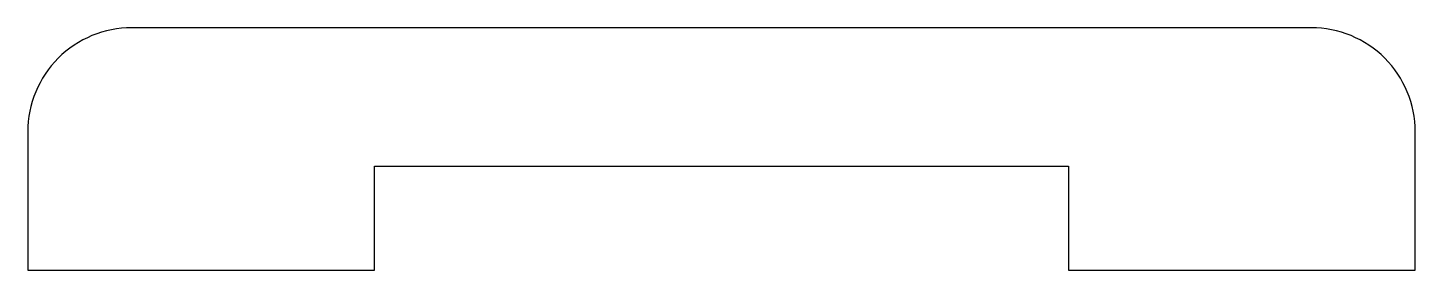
# Model space of a CAD drawing. Header units: millimetres. Extents: x 0 to 40, y 0 to 7.
import ezdxf

# ---------------------------------------------------------------- set-up
doc = ezdxf.new("R2010")
doc.units = ezdxf.units.MM

msp = doc.modelspace()

# ---------------------------------------------------------------- linework, layer by layer
msp.add_lwpolyline([(3, 7, 0.414214), (0, 4), (0, 0), (10, 0), (10, 3), (30, 3), (30, 0), (40, 0), (40, 4, 0.414214), (37, 7)], format="xyb", close=True)

doc.saveas('drawing.dxf')
